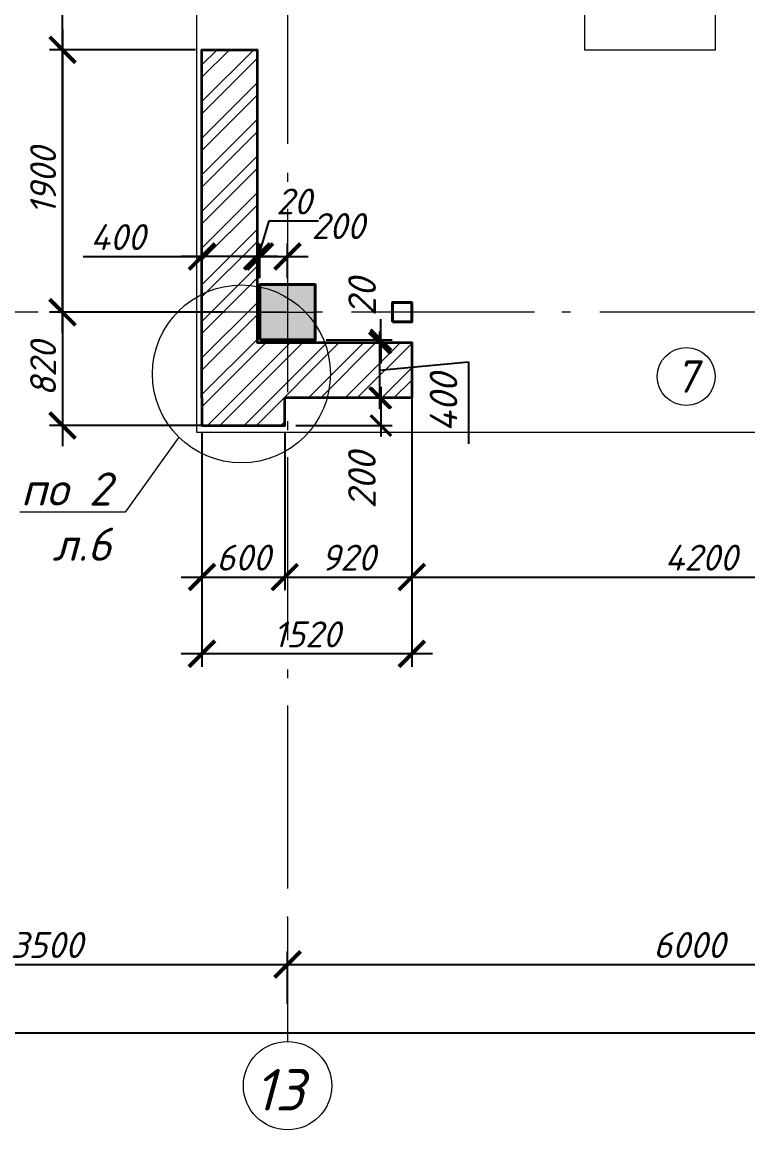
# Model space of a CAD drawing. Header units: millimetres. Extents: x -82276 to 69119, y 30132 to 86759.
# Drawn here: x 14457 to 19713, y 51538 to 59556 of the extents above; entities that cross this region are included whole.
import ezdxf
from ezdxf import colors
from ezdxf.entities.mleader import LeaderData, LeaderLine
from ezdxf.enums import TextEntityAlignment as Align
from ezdxf.math import Vec2, Vec3

# ---------------------------------------------------------------- set-up
doc = ezdxf.new("R2010")
doc.units = ezdxf.units.MM
doc.header["$MEASUREMENT"] = 0
doc.linetypes.add('Double Dashed', pattern=[1797.222233, 1325, -211.666656, 63.333344, -197.222233])
doc.layers.get('0').update_dxf_attribs({"lineweight": 5})
doc.layers.add('#Hatch', color=252, linetype='Continuous', lineweight=5, true_color=0x696969)
for name, color, linetype, lineweight in [('#Выноски', 150, 'Continuous', 15), ('#стены наруж', 12, 'Continuous', 35), ('колонны_Ном._пера__94', 252, 'Continuous', 5), ('колонны_Ном._пера__99', 7, 'Continuous', 40), ('оси_Ном._пера__96', 7, 'Continuous', 5), ('оси_Ном._пера__97', 7, 'Continuous', 5), ('размеры', 7, 'Continuous', 5), ('чертеж', 7, 'Continuous', 5), ('чертеж_Ном._пера__97', 7, 'Continuous', 20)]:
    doc.layers.add(name, color=color, linetype=linetype, lineweight=lineweight)
doc.layers.add('колонны', color=7, linetype='Continuous')
doc.layers.add('оси', color=7, linetype='Continuous')
doc.styles.get("Standard").update_dxf_attribs({"font": 'isocpeui.ttf'})
doc.styles.add('STEP PR', font='isocpeui.ttf')
doc.styles.add('СГЕНЕРИР_СТИЛЬ_2', font='gost_2_304-81_type.ttf')
doc.dimstyles.new('SPDS', dxfattribs={"dimscale": 50, "dimtxt": 2.5, "dimasz": 2.5, "dimexe": 1.25, "dimexo": 0.625, "dimtad": 1, "dimdec": 0, "dimrnd": 0.001, "dimtxsty": 'STEP PR', "dimblk": 'ARCHTICK', "dimcen": 2.5, "dimdle": 2, "dimclrd": 256, "dimclre": 256, "dimclrt": 7, "dimadec": 0, "dimazin": 2, "dimtfac": 0.75, "dimtdec": 0, "dimtmove": 1, "dimatfit": 3, "dimfxl": 1, "dimtolj": 1, "dimarcsym": 1})
doc.dimstyles.new('STEP', dxfattribs={"dimtxt": 200, "dimasz": 150, "dimexe": 80, "dimexo": 80, "dimgap": 80, "dimtad": 1, "dimdec": 0, "dimzin": 0, "dimdsep": 46, "dimtxsty": 'Standard', "dimblk": 'ARCHTICK', "dimcen": 150, "dimdle": 80, "dimadec": 0, "dimazin": 0, "dimtfac": 1, "dimtdec": 0, "dimtofl": 0, "dimtmove": 1, "dimatfit": 3, "dimfxl": 1, "dimtolj": 1, "dimtzin": 0, "dimarcsym": 0})

# ---------------------------------------------------------------- blocks, each defined once
blk = doc.blocks.new('_ArchTick')
at = {"color": 0, "linetype": 'ByBlock', "const_width": 0.15}
blk.add_lwpolyline([(-0.5, -0.5), (0.5, 0.5)], dxfattribs=at)
blk = doc.blocks.new('*D15')
at = {"layer": 'Defpoints', "color": 0, "transparency": 16777216}
for p in [(-45271, 53288), (22379, 52483.7), (22379, 52239.2)]:
    blk.add_point(p, dxfattribs=at)
at = {"layer": 'размеры', "lineweight": -2, "transparency": 16777216}
for p, q in [((-45271, 53241.2), (-45271, 52145.4)), ((22379, 52436.9), (22379, 52145.4)), ((-45421, 52239.2), (22529, 52239.2))]:
    blk.add_line(p, q, dxfattribs=at)
at = {"layer": 'размеры', "lineweight": -2, "transparency": 16777216, "xscale": 187.5, "yscale": 187.5, "zscale": 187.5, "rotation": 180}
blk.add_blockref('_ArchTick', (-45271, 52239.2), dxfattribs=at)
at = {"layer": 'размеры', "lineweight": -2, "transparency": 16777216, "xscale": 187.5, "yscale": 187.5, "zscale": 187.5}
blk.add_blockref('_ArchTick', (22379, 52239.2), dxfattribs=at)
at = {"layer": 'размеры', "color": 7, "transparency": 16777216, "insert": (-11924.9, 52381), "char_height": 187.5, "attachment_point": 5, "style": 'STEP PR'}
blk.add_mtext('\\A1;67650', dxfattribs=at)
blk = doc.blocks.new('*D28')
at = {"layer": 'Defpoints', "color": 0, "transparency": 16777216}
for p in [(16379, 52735.2), (16379, 52483.7), (12879, 52403.7)]:
    blk.add_point(p, dxfattribs=at)
at = {"layer": 'размеры', "lineweight": -2, "transparency": 16777216}
for p, q in [((12879, 52450.6), (12879, 52828.9)), ((16379, 52530.6), (16379, 52828.9)), ((12729, 52735.2), (16529, 52735.2))]:
    blk.add_line(p, q, dxfattribs=at)
at = {"layer": 'размеры', "lineweight": -2, "transparency": 16777216, "xscale": 187.5, "yscale": 187.5, "zscale": 187.5, "rotation": 180}
blk.add_blockref('_ArchTick', (12879, 52735.2), dxfattribs=at)
at = {"layer": 'размеры', "lineweight": -2, "transparency": 16777216, "xscale": 187.5, "yscale": 187.5, "zscale": 187.5}
blk.add_blockref('_ArchTick', (16379, 52735.2), dxfattribs=at)
at = {"layer": 'размеры', "color": 7, "transparency": 16777216, "insert": (14633.7, 52875.8), "char_height": 187.5, "attachment_point": 5, "style": 'STEP PR'}
blk.add_mtext('\\A1;3500', dxfattribs=at)
blk = doc.blocks.new('*D29')
at = {"layer": 'Defpoints', "color": 0, "transparency": 16777216}
for p in [(22379, 52735.2), (16379, 52403.7), (22379, 52403.7)]:
    blk.add_point(p, dxfattribs=at)
at = {"layer": 'размеры', "lineweight": -2, "transparency": 16777216}
for p, q in [((16379, 52450.6), (16379, 52828.9)), ((22379, 52450.6), (22379, 52828.9)), ((16229, 52735.2), (22529, 52735.2))]:
    blk.add_line(p, q, dxfattribs=at)
at = {"layer": 'размеры', "lineweight": -2, "transparency": 16777216, "xscale": 187.5, "yscale": 187.5, "zscale": 187.5, "rotation": 180}
blk.add_blockref('_ArchTick', (16379, 52735.2), dxfattribs=at)
at = {"layer": 'размеры', "lineweight": -2, "transparency": 16777216, "xscale": 187.5, "yscale": 187.5, "zscale": 187.5}
blk.add_blockref('_ArchTick', (22379, 52735.2), dxfattribs=at)
at = {"layer": 'размеры', "color": 7, "transparency": 16777216, "insert": (19288.1, 52875.8), "char_height": 187.5, "attachment_point": 5, "style": 'STEP PR'}
blk.add_mtext('\\A1;6000', dxfattribs=at)
blk = doc.blocks.new('*D40')
at = {"layer": 'Defpoints', "color": 0, "transparency": 16777216}
for p in [(17279, 57075.7), (21479, 57075.7), (21479, 55539.1)]:
    blk.add_point(p, dxfattribs=at)
at = {"layer": 'размеры', "lineweight": -2, "transparency": 16777216}
for p, q in [((17279, 57028.8), (17279, 55445.3)), ((21479, 57028.8), (21479, 55445.3)), ((17129, 55539.1), (21629, 55539.1))]:
    blk.add_line(p, q, dxfattribs=at)
at = {"layer": 'размеры', "lineweight": -2, "transparency": 16777216, "xscale": 187.5, "yscale": 187.5, "zscale": 187.5, "rotation": 180}
blk.add_blockref('_ArchTick', (17279, 55539.1), dxfattribs=at)
at = {"layer": 'размеры', "lineweight": -2, "transparency": 16777216, "xscale": 187.5, "yscale": 187.5, "zscale": 187.5}
blk.add_blockref('_ArchTick', (21479, 55539.1), dxfattribs=at)
at = {"layer": 'размеры', "color": 7, "transparency": 16777216, "insert": (19374, 55679.7), "char_height": 187.5, "attachment_point": 5, "style": 'STEP PR'}
blk.add_mtext('\\A1;4200', dxfattribs=at)
blk = doc.blocks.new('*D46')
at = {"layer": 'Defpoints', "color": 0, "transparency": 16777216}
for p in [(14749.2, 60375.7), (15859, 60375.7), (15759, 59355.7)]:
    blk.add_point(p, dxfattribs=at)
at = {"layer": 'размеры', "lineweight": -2, "transparency": 16777216}
for p, q in [((14749.2, 59205.7), (14749.2, 60525.7)), ((15812.1, 60375.7), (14655.4, 60375.7)), ((15712.1, 59355.7), (14655.4, 59355.7))]:
    blk.add_line(p, q, dxfattribs=at)
at = {"layer": 'размеры', "lineweight": -2, "transparency": 16777216, "xscale": 187.5, "yscale": 187.5, "zscale": 187.5}
for p, rotation in [((14749.2, 60375.7), 90), ((14749.2, 59355.7), 270)]:
    blk.add_blockref('_ArchTick', p, dxfattribs=dict(at, rotation=rotation))
at = {"layer": 'размеры', "color": 7, "transparency": 16777216, "insert": (14608.6, 59865.7), "char_height": 187.5, "attachment_point": 5, "rotation": 90, "style": 'STEP PR'}
blk.add_mtext('\\A1;1020', dxfattribs=at)
blk = doc.blocks.new('*D47')
at = {"layer": 'Defpoints', "color": 0, "transparency": 16777216}
for p in [(15759, 59355.7), (14749.2, 57455.7), (15972.6, 57455.7)]:
    blk.add_point(p, dxfattribs=at)
at = {"layer": 'размеры', "lineweight": -2, "transparency": 16777216}
for p, q in [((14749.2, 59505.7), (14749.2, 57305.7)), ((15712.1, 59355.7), (14655.4, 59355.7)), ((15925.8, 57455.7), (14655.4, 57455.7))]:
    blk.add_line(p, q, dxfattribs=at)
at = {"layer": 'размеры', "lineweight": -2, "transparency": 16777216, "xscale": 187.5, "yscale": 187.5, "zscale": 187.5}
for p, rotation in [((14749.2, 59355.7), 90), ((14749.2, 57455.7), 270)]:
    blk.add_blockref('_ArchTick', p, dxfattribs=dict(at, rotation=rotation))
at = {"layer": 'размеры', "color": 7, "transparency": 16777216, "insert": (14608.6, 58405.7), "char_height": 187.5, "attachment_point": 5, "rotation": 90, "style": 'STEP PR'}
blk.add_mtext('\\A1;1900', dxfattribs=at)
blk = doc.blocks.new('Колонна_15_1', base_point=(22379, 71855.7))
at = {"layer": 'колонны_Ном._пера__94', "linetype": 'Continuous'}
blk.add_hatch(color=256, dxfattribs=at).paths.add_polyline_path([(22179, 71646.7), (22579, 71646.7), (22579, 72046.7), (22179, 72046.7)])
at = {"layer": 'колонны_Ном._пера__94', "color": 253, "lineweight": 5, "true_color": 0xa3a3a3}
for points in [[(22379, 72046.7), (22379, 71646.7)], [(22179, 71846.7), (22579, 71846.7)]]:
    blk.add_lwpolyline(points, dxfattribs=at)
at = {"layer": 'колонны_Ном._пера__99', "linetype": 'Continuous', "flags": 128}
blk.add_lwpolyline([(22179, 71646.7), (22579, 71646.7), (22579, 72046.7), (22179, 72046.7)], close=True, dxfattribs=at)
blk = doc.blocks.new('*D61')
at = {"layer": 'Defpoints', "color": 0, "transparency": 16777216}
for p in [(14749.2, 59355.7), (15759, 59355.7), (15618.8, 57455.7)]:
    blk.add_point(p, dxfattribs=at)
at = {"layer": 'размеры', "lineweight": -2, "transparency": 16777216}
for p, q in [((14749.2, 57305.7), (14749.2, 59505.7)), ((15712.1, 59355.7), (14655.4, 59355.7)), ((15572, 57455.7), (14655.4, 57455.7))]:
    blk.add_line(p, q, dxfattribs=at)
at = {"layer": 'размеры', "lineweight": -2, "transparency": 16777216, "xscale": 187.5, "yscale": 187.5, "zscale": 187.5}
for p, rotation in [((14749.2, 59355.7), 90), ((14749.2, 57455.7), 270)]:
    blk.add_blockref('_ArchTick', p, dxfattribs=dict(at, rotation=rotation))
at = {"layer": 'размеры', "color": 7, "transparency": 16777216, "insert": (14608.6, 58405.7), "char_height": 187.5, "attachment_point": 5, "rotation": 90, "style": 'STEP PR'}
blk.add_mtext('\\A1;1900', dxfattribs=at)
blk = doc.blocks.new('*D66')
at = {"layer": 'Defpoints', "color": 0, "transparency": 16777216}
for p in [(15720.8, 57455.7), (14749.2, 56635.7), (16359, 56635.7)]:
    blk.add_point(p, dxfattribs=at)
at = {"layer": 'размеры', "lineweight": -2, "transparency": 16777216}
for p, q in [((14749.2, 57605.7), (14749.2, 56485.7)), ((15673.9, 57455.7), (14655.4, 57455.7)), ((16312.1, 56635.7), (14655.4, 56635.7))]:
    blk.add_line(p, q, dxfattribs=at)
at = {"layer": 'размеры', "lineweight": -2, "transparency": 16777216, "xscale": 187.5, "yscale": 187.5, "zscale": 187.5}
for p, rotation in [((14749.2, 57455.7), 90), ((14749.2, 56635.7), 270)]:
    blk.add_blockref('_ArchTick', p, dxfattribs=dict(at, rotation=rotation))
at = {"layer": 'размеры', "color": 7, "transparency": 16777216, "insert": (14608.6, 57045.7), "char_height": 187.5, "attachment_point": 5, "rotation": 90, "style": 'STEP PR'}
blk.add_mtext('\\A1;820', dxfattribs=at)
blk = doc.blocks.new('Стандартный маркер сетки_17')
at = {"layer": 'оси_Ном._пера__96', "linetype": 'Double Dashed'}
for p, q in [((900, 0), (20403.4, 0)), ((20403.4, 0), (21303.4, 0))]:
    blk.add_line(p, q, dxfattribs=at)
blk.add_point((20403.4, 0), dxfattribs=at)
blk.add_point((20403.4, 0), dxfattribs=at)
at = {"layer": 'оси_Ном._пера__97', "linetype": 'Continuous'}
blk.add_circle((21623.4, 0), 320, dxfattribs=at)
at = {"layer": 'оси_Ном._пера__96', "style": 'СГЕНЕРИР_СТИЛЬ_2'}
blk.add_attdef('AC_MarkerText_1', text='', height=350, rotation=90, dxfattribs=at).set_placement((21973.1, -122.2), align=Align.BOTTOM_LEFT)
blk = doc.blocks.new('*D131')
at = {"layer": 'Defpoints', "color": 0, "transparency": 16777216}
for p in [(17279, 57075.7), (15759, 56635.7), (15759, 54983.8)]:
    blk.add_point(p, dxfattribs=at)
at = {"layer": 'размеры', "lineweight": -2, "transparency": 16777216}
for p, q in [((17279, 57028.8), (17279, 54890.1)), ((15759, 56588.8), (15759, 54890.1)), ((17429, 54983.8), (15609, 54983.8))]:
    blk.add_line(p, q, dxfattribs=at)
at = {"layer": 'размеры', "lineweight": -2, "transparency": 16777216, "xscale": 187.5, "yscale": 187.5, "zscale": 187.5, "rotation": 180}
blk.add_blockref('_ArchTick', (15759, 54983.8), dxfattribs=at)
at = {"layer": 'размеры', "lineweight": -2, "transparency": 16777216, "xscale": 187.5, "yscale": 187.5, "zscale": 187.5}
blk.add_blockref('_ArchTick', (17279, 54983.8), dxfattribs=at)
at = {"layer": 'размеры', "color": 7, "transparency": 16777216, "insert": (16519, 55124.5), "char_height": 187.5, "attachment_point": 5, "style": 'STEP PR'}
blk.add_mtext('\\A1;1520', dxfattribs=at)
blk = doc.blocks.new('*D135')
at = {"layer": 'Defpoints', "color": 0, "transparency": 16777216}
for p in [(15759, 57859.4), (15759, 57455.7), (16159, 57455.7)]:
    blk.add_point(p, dxfattribs=at)
at = {"layer": 'размеры', "lineweight": -2, "transparency": 16777216}
for p, q in [((15759, 57502.5), (15759, 57953.1)), ((16159, 57502.5), (16159, 57953.1)), ((14898.9, 57859.4), (15759, 57859.4)), ((16309, 57859.4), (15609, 57859.4))]:
    blk.add_line(p, q, dxfattribs=at)
at = {"layer": 'размеры', "lineweight": -2, "transparency": 16777216, "xscale": 187.5, "yscale": 187.5, "zscale": 187.5, "rotation": 180}
blk.add_blockref('_ArchTick', (15759, 57859.4), dxfattribs=at)
at = {"layer": 'размеры', "lineweight": -2, "transparency": 16777216, "xscale": 187.5, "yscale": 187.5, "zscale": 187.5}
blk.add_blockref('_ArchTick', (16159, 57859.4), dxfattribs=at)
at = {"layer": 'размеры', "color": 7, "transparency": 16777216, "insert": (15149.5, 58000), "char_height": 187.5, "attachment_point": 5, "style": 'STEP PR'}
blk.add_mtext('\\A1;400', dxfattribs=at)
blk = doc.blocks.new('*D136')
at = {"layer": 'Defpoints', "color": 0, "transparency": 16777216}
for p in [(16379, 57859.4), (16179, 57655.7), (16379, 57655.7)]:
    blk.add_point(p, dxfattribs=at)
at = {"layer": 'размеры', "lineweight": -2, "transparency": 16777216}
for p, q in [((16179, 57702.5), (16179, 57953.1)), ((16379, 57702.5), (16379, 57953.1)), ((16029, 57859.4), (16529, 57859.4))]:
    blk.add_line(p, q, dxfattribs=at)
at = {"layer": 'размеры', "lineweight": -2, "transparency": 16777216, "xscale": 187.5, "yscale": 187.5, "zscale": 187.5, "rotation": 180}
blk.add_blockref('_ArchTick', (16179, 57859.4), dxfattribs=at)
at = {"layer": 'размеры', "lineweight": -2, "transparency": 16777216, "xscale": 187.5, "yscale": 187.5, "zscale": 187.5}
blk.add_blockref('_ArchTick', (16379, 57859.4), dxfattribs=at)
at = {"layer": 'размеры', "color": 7, "transparency": 16777216, "insert": (16744.6, 58079.7), "char_height": 187.5, "attachment_point": 5, "style": 'STEP PR'}
blk.add_mtext('\\A1;200', dxfattribs=at)
blk = doc.blocks.new('*D280')
at = {"layer": 'Defpoints', "color": 0, "transparency": 16777216}
for p in [(16179, 57859.4), (16179, 57655.7), (16159, 57455.7)]:
    blk.add_point(p, dxfattribs=at)
at = {"layer": 'размеры', "lineweight": -2, "transparency": 16777216}
for p, q in [((16169, 57859.4), (16246.3, 58117.2)), ((16246.3, 58117.2), (16602.4, 58117.2)), ((16159, 57502.5), (16159, 57953.1)), ((16179, 57702.5), (16179, 57953.1)), ((16159, 57859.4), (15971.5, 57859.4)), ((16159, 57859.4), (16179, 57859.4)), ((16159, 57859.4), (16179, 57859.4)), ((16179, 57859.4), (16366.5, 57859.4))]:
    blk.add_line(p, q, dxfattribs=at)
at = {"layer": 'размеры', "lineweight": -2, "transparency": 16777216, "xscale": 187.5, "yscale": 187.5, "zscale": 187.5}
blk.add_blockref('_ArchTick', (16159, 57859.4), dxfattribs=at)
at = {"layer": 'размеры', "lineweight": -2, "transparency": 16777216, "xscale": 187.5, "yscale": 187.5, "zscale": 187.5, "rotation": 180}
blk.add_blockref('_ArchTick', (16179, 57859.4), dxfattribs=at)
at = {"layer": 'размеры', "color": 7, "transparency": 16777216, "insert": (16424.4, 58257.8), "char_height": 187.5, "attachment_point": 5, "style": 'STEP PR'}
blk.add_mtext('\\A1;20', dxfattribs=at)
blk = doc.blocks.new('*D281')
at = {"layer": 'Defpoints', "color": 0, "transparency": 16777216}
for p in [(16579, 57255.7), (16579, 57235.7), (17055.5, 57235.7)]:
    blk.add_point(p, dxfattribs=at)
at = {"layer": 'размеры', "color": 0, "lineweight": -2, "transparency": 16777216}
for p, q in [((17055.5, 57255.7), (17055.5, 57405.7)), ((16659, 57255.7), (17135.5, 57255.7)), ((16659, 57235.7), (17135.5, 57235.7)), ((17055.5, 57235.7), (17055.5, 57085.7))]:
    blk.add_line(p, q, dxfattribs=at)
at = {"layer": 'размеры', "color": 0, "lineweight": -2, "transparency": 16777216, "xscale": 150, "yscale": 150, "zscale": 150}
for p, rotation in [((17055.5, 57255.7), 270), ((17055.5, 57235.7), 90)]:
    blk.add_blockref('_ArchTick', p, dxfattribs=dict(at, rotation=rotation))
at = {"layer": 'размеры', "color": 0, "transparency": 16777216, "insert": (16918.9, 57565.1), "char_height": 200, "attachment_point": 5, "rotation": 90}
blk.add_mtext('\\A1;20', dxfattribs=at)
blk = doc.blocks.new('*D282')
at = {"layer": 'Defpoints', "color": 0, "transparency": 16777216}
for p in [(16568, 57235.7), (16359, 56835.7), (17044.6, 56835.7)]:
    blk.add_point(p, dxfattribs=at)
at = {"layer": 'размеры', "color": 0, "lineweight": -2, "transparency": 16777216}
for p, q in [((17044.6, 57315.7), (17044.6, 56755.7)), ((16648, 57235.7), (17124.6, 57235.7)), ((17044.6, 57035.7), (17688.4, 57098)), ((17688.4, 57098), (17688.4, 56503.3)), ((16439, 56835.7), (17124.6, 56835.7))]:
    blk.add_line(p, q, dxfattribs=at)
at = {"layer": 'размеры', "color": 0, "lineweight": -2, "transparency": 16777216, "xscale": 150, "yscale": 150, "zscale": 150}
for p, rotation in [((17044.6, 57235.7), 90), ((17044.6, 56835.7), 270)]:
    blk.add_blockref('_ArchTick', p, dxfattribs=dict(at, rotation=rotation))
at = {"layer": 'размеры', "color": 0, "transparency": 16777216, "insert": (17508.4, 56800.6), "char_height": 200, "attachment_point": 5, "rotation": 90}
blk.add_mtext('\\A1;400', dxfattribs=at)
blk = doc.blocks.new('*D283')
at = {"layer": 'Defpoints', "color": 0, "transparency": 16777216}
for p in [(16359, 56835.7), (16359, 56635.7), (17055.5, 56635.7)]:
    blk.add_point(p, dxfattribs=at)
at = {"layer": 'размеры', "color": 0, "lineweight": -2, "transparency": 16777216}
for p, q in [((17055.5, 56915.7), (17055.5, 56555.7)), ((16439, 56835.7), (17135.5, 56835.7)), ((16439, 56635.7), (17135.5, 56635.7))]:
    blk.add_line(p, q, dxfattribs=at)
at = {"layer": 'размеры', "color": 0, "lineweight": -2, "transparency": 16777216, "xscale": 150, "yscale": 150, "zscale": 150}
for p, rotation in [((17055.5, 56835.7), 90), ((17055.5, 56635.7), 270)]:
    blk.add_blockref('_ArchTick', p, dxfattribs=dict(at, rotation=rotation))
at = {"layer": 'размеры', "color": 0, "transparency": 16777216, "insert": (16917.7, 56239.1), "char_height": 200, "attachment_point": 5, "rotation": 90}
blk.add_mtext('\\A1;200', dxfattribs=at)
blk = doc.blocks.new('_None')
blk = doc.blocks.new('*U270')
at = {"color": 0, "linetype": 'ByBlock', "lineweight": -2}
blk.add_circle((0, 0), 6, dxfattribs=at)
blk.add_attdef('Узел', text='', height=4, dxfattribs=at).set_placement((0, 0), align=Align.MIDDLE_CENTER)
blk = doc.blocks.new('*D288')
at = {"layer": 'Defpoints', "color": 0, "transparency": 16777216}
for p in [(15759, 56635.7), (16359, 56635.7), (16359, 55539.1)]:
    blk.add_point(p, dxfattribs=at)
at = {"layer": 'размеры', "lineweight": -2, "transparency": 16777216}
for p, q in [((15759, 56588.8), (15759, 55445.3)), ((16359, 56588.8), (16359, 55445.3)), ((15609, 55539.1), (16509, 55539.1))]:
    blk.add_line(p, q, dxfattribs=at)
at = {"layer": 'размеры', "lineweight": -2, "transparency": 16777216, "xscale": 187.5, "yscale": 187.5, "zscale": 187.5, "rotation": 180}
blk.add_blockref('_ArchTick', (15759, 55539.1), dxfattribs=at)
at = {"layer": 'размеры', "lineweight": -2, "transparency": 16777216, "xscale": 187.5, "yscale": 187.5, "zscale": 187.5}
blk.add_blockref('_ArchTick', (16359, 55539.1), dxfattribs=at)
at = {"layer": 'размеры', "color": 7, "transparency": 16777216, "insert": (16059, 55679.7), "char_height": 187.5, "attachment_point": 5, "style": 'STEP PR'}
blk.add_mtext('\\A1;600', dxfattribs=at)
blk = doc.blocks.new('*D289')
at = {"layer": 'Defpoints', "color": 0, "transparency": 16777216}
for p in [(17279, 56835.7), (16359, 56635.7), (17279, 55539.1)]:
    blk.add_point(p, dxfattribs=at)
at = {"layer": 'размеры', "lineweight": -2, "transparency": 16777216}
for p, q in [((17279, 56788.8), (17279, 55445.3)), ((16359, 56588.8), (16359, 55445.3)), ((16209, 55539.1), (17429, 55539.1))]:
    blk.add_line(p, q, dxfattribs=at)
at = {"layer": 'размеры', "lineweight": -2, "transparency": 16777216, "xscale": 187.5, "yscale": 187.5, "zscale": 187.5, "rotation": 180}
blk.add_blockref('_ArchTick', (16359, 55539.1), dxfattribs=at)
at = {"layer": 'размеры', "lineweight": -2, "transparency": 16777216, "xscale": 187.5, "yscale": 187.5, "zscale": 187.5}
blk.add_blockref('_ArchTick', (17279, 55539.1), dxfattribs=at)
at = {"layer": 'размеры', "color": 7, "transparency": 16777216, "insert": (16819, 55679.7), "char_height": 187.5, "attachment_point": 5, "style": 'STEP PR'}
blk.add_mtext('\\A1;920', dxfattribs=at)

msp = doc.modelspace()

# ---------------------------------------------------------------- hatches: boundary and pattern name
at = {"layer": '#Hatch'}
h = msp.add_hatch(dxfattribs=at)
h.set_pattern_fill('ANSI32', color=256, scale=500)
h.paths.add_polyline_path([(16159, 59355.7), (15759, 59355.7), (15833.9, 59356.6), (16095.9, 59355.7)])
h.paths.add_polyline_path([(15759, 56835.7), (15759, 56635.7), (16361, 56635.7), (16361, 56835.7), (16379, 56835.7), (16379, 57235.7), (16159, 57235.7), (16159, 59355.7), (15759, 59355.7)])
h.paths.add_polyline_path([(17279, 56835.7), (17279, 57235.7), (16379, 57235.7), (16379, 56835.7)])

# ---------------------------------------------------------------- linework, layer by layer
at = {"layer": '#Выноски'}
msp.add_circle((16045.1, 57009.2), 644.1, dxfattribs=at)
at = {"layer": '#стены наруж'}
for points in [[(15759, 56835.7), (15759, 59355.7), (16159, 59355.7), (16159, 57235.7), (17279, 57235.7), (17279, 56835.7), (16359, 56835.7)], [(15759, 56835.7), (15759, 56835.7), (15759, 56635.7), (16359, 56635.7), (16359, 56835.7), (16359, 56835.7)]]:
    msp.add_lwpolyline(points, dxfattribs=at)
at = {"layer": 'колонны_Ном._пера__99', "linetype": 'Continuous', "flags": 128}
msp.add_lwpolyline([(17139, 57385.7), (17279, 57385.7), (17279, 57525.7), (17139, 57525.7)], close=True, dxfattribs=at)
at = {"layer": 'оси_Ном._пера__96', "linetype": 'Double Dashed'}
msp.add_line((25356.7, 57455.7), (-47112.2, 57455.7), dxfattribs=at)
at = {"layer": 'чертеж', "color": 5, "lineweight": 0}
msp.add_lwpolyline([(-14921, 69540.5), (-14921, 72504.6), (23029, 72505.9), (23029, 56585.7), (15720.8, 56585.7), (15720.6, 62655.7), (-14921, 62655.7), (-14921, 69540.5)], dxfattribs=at)
at = {"layer": 'чертеж_Ном._пера__97', "linetype": 'Continuous', "lineweight": 0, "flags": 128}
msp.add_lwpolyline([(18529, 59355.7), (19479, 59355.7), (19479, 63355.7), (18529, 63355.7)], close=True, dxfattribs=at)

# ---------------------------------------------------------------- block references
at = {"layer": 'колонны'}
msp.add_blockref('Колонна_15_1', (16379, 57464.6), dxfattribs=at)
at = {"layer": 'оси', "color": 251, "lineweight": 5}
ref = msp.add_blockref('Стандартный маркер сетки_17', (16379, 73481.1), dxfattribs=dict(at, zscale=1000, rotation=270))
ref.add_attrib('AC_MarkerText_1', '13', dxfattribs={"color": 7, "linetype": 'Continuous', "lineweight": 13, "height": 300, "rotation": 360}).set_placement((16138.1, 51587.8), align=Align.BOTTOM_LEFT)
at = {"layer": 'размеры'}
ref = msp.add_blockref('*U270', (19266.4, 56990.4), dxfattribs=dict(at, xscale=35, yscale=35, zscale=35))
ref.add_attrib('Узел', '7', dxfattribs={"layer": '0', "color": 0, "linetype": 'ByBlock', "lineweight": -2, "height": 233.3}).set_placement((19266.4, 56990.4), align=Align.MIDDLE_CENTER)

# ---------------------------------------------------------------- dimensions: what is measured, and where the dimension line sits
for base, p1, p2, override, picture, middle in [((14749.2, 60375.7), (15759, 59355.7), (15859, 60375.7), {"dimscale": 75, "dimtxsty": 'STEP PR'}, '*D46', (14749.2, 59865.7)), ((14749.2, 57455.7), (15759, 59355.7), (15972.6, 57455.7), {"dimscale": 75, "dimtxsty": 'STEP PR'}, '*D47', (14749.2, 58405.7)), ((14749.2, 56635.7), (15720.8, 57455.7), (16359, 56635.7), {"dimscale": 75}, '*D66', (14749.2, 57045.7))]:
    dim = msp.add_linear_dim(base=base, p1=p1, p2=p2, angle=90, dimstyle='SPDS', override=override, dxfattribs=at)
    dim.commit()
    dim.dimension.update_dxf_attribs({"geometry": picture, "text_midpoint": middle, "dimtype": 160})
dim = msp.add_linear_dim(base=(14749.2, 59355.7), p1=(15618.8, 57455.7), p2=(15759, 59355.7), angle=90, dimstyle='SPDS', override={"dimscale": 75, "dimtxsty": 'STEP PR'}, dxfattribs=at)
dim.commit()
dim.dimension.update_dxf_attribs({"geometry": '*D61', "text_midpoint": (14608.6, 58405.7)})
for base, p1, p2, picture, middle in [((16179, 57859.4), (16159, 57455.7), (16179, 57655.7), '*D280', (16293.2, 58257.8)), ((15759, 54983.8), (17279, 57075.7), (15759, 56635.7), '*D131', (16519, 55124.5)), ((16359, 55539.1), (15759, 56635.7), (16359, 56635.7), '*D288', (16059, 55679.7))]:
    dim = msp.add_linear_dim(base=base, p1=p1, p2=p2, dimstyle='SPDS', override={"dimscale": 75}, dxfattribs=at)
    dim.commit()
    dim.dimension.update_dxf_attribs({"geometry": picture, "text_midpoint": middle})
for base, p1, p2, override, picture, middle in [((16379, 57859.4), (16179, 57655.7), (16379, 57655.7), {"dimscale": 75}, '*D136', (16744.6, 57939.1)), ((15759, 57859.4), (16159, 57455.7), (15759, 57455.7), {"dimscale": 75, "dimtxsty": 'STEP PR'}, '*D135', (15149.5, 57747.8)), ((21479, 55539.1), (17279, 57075.7), (21479, 57075.7), {"dimscale": 75}, '*D40', (19374, 55539.1)), ((22379, 52239.2), (-45271, 53288), (22379, 52483.7), {"dimscale": 75}, '*D15', (-11924.9, 52239.2)), ((16379, 52735.2), (12879, 52403.7), (16379, 52483.7), {"dimscale": 75, "dimtxsty": 'STEP PR'}, '*D28', (14633.7, 52735.2)), ((22379, 52735.2), (16379, 52403.7), (22379, 52403.7), {"dimscale": 75, "dimtxsty": 'STEP PR'}, '*D29', (19288.1, 52735.2))]:
    dim = msp.add_linear_dim(base=base, p1=p1, p2=p2, dimstyle='SPDS', override=override, dxfattribs=at)
    dim.commit()
    dim.dimension.update_dxf_attribs({"geometry": picture, "text_midpoint": middle, "dimtype": 160})
for base, p1, p2, picture, middle in [((17055.5, 57235.7), (16579, 57255.7), (16579, 57235.7), '*D281', (17098.9, 57565.1)), ((17044.6, 56835.7), (16568, 57235.7), (16359, 56835.7), '*D282', (17688.4, 57018)), ((17055.5, 56635.7), (16359, 56835.7), (16359, 56635.7), '*D283', (17097.7, 56239.1))]:
    dim = msp.add_linear_dim(base=base, p1=p1, p2=p2, angle=90, dimstyle='STEP', dxfattribs=at)
    dim.commit()
    dim.dimension.update_dxf_attribs({"geometry": picture, "text_midpoint": middle, "dimtype": 160})
at = {"layer": 'размеры', "color": 210}
dim = msp.add_linear_dim(base=(17279, 55539.1), p1=(16359, 56635.7), p2=(17279, 56835.7), dimstyle='SPDS', override={"dimscale": 75}, dxfattribs=at)
dim.commit()
dim.dimension.update_dxf_attribs({"geometry": '*D289', "text_midpoint": (16819, 55679.7)})

# ---------------------------------------------------------------- leaders
at = {"layer": '#Выноски'}
ml = msp.add_multileader_mtext('Standard', dxfattribs=at)
ml.set_content('\\A1;по 2\\Pл.6', color=256, style='STEP PR')
ml.set_leader_properties(color=256, linetype='ByLayer', lineweight=-1)
ml.set_arrow_properties(name='NONE')
ml.build(insert=Vec2(0, 0))
ml.multileader.update_dxf_attribs({"text_left_attachment_type": 6, "text_right_attachment_type": 6, "dogleg_length": 0, "arrow_head_size": 240})
ctx = ml.context
ctx.base_point, ctx.char_height, ctx.arrow_head_size, ctx.landing_gap_size, ctx.plane_origin = Vec3(14335.4, 56008.7), 240, 240, 100, Vec3(20723.7, 43848.3)
ctx.left_attachment, ctx.right_attachment, ctx.text_align_type = 6, 6, 2
notes = []
notes.append((ctx, [(1, (1, 1, 0), (15203, 56008.7), (-1, 0), 0, [(0, [(15591.2, 56552.2)], 0, [])])]))
ctx.mtext.insert, ctx.mtext.rotation, ctx.mtext.width, ctx.mtext.alignment, ctx.mtext.flow_direction = Vec3(15103, 56296.7), 6.283185, 962.318, 3, 5
for ctx, leaders in notes:
    for number, flags, end, landing, length, lines in leaders:
        leader = LeaderData()
        leader.index, (leader.has_last_leader_line, leader.has_dogleg_vector, leader.attachment_direction) = number, flags
        leader.last_leader_point, leader.dogleg_vector, leader.dogleg_length = Vec3(end), Vec3(landing), length
        for number, points, colour, breaks in lines:
            line = LeaderLine()
            line.index, line.vertices, line.color, line.breaks = number, Vec3.list(points), colors.encode_raw_color(colour), breaks
            leader.lines.append(line)
        ctx.leaders.append(leader)

doc.saveas('drawing.dxf')
